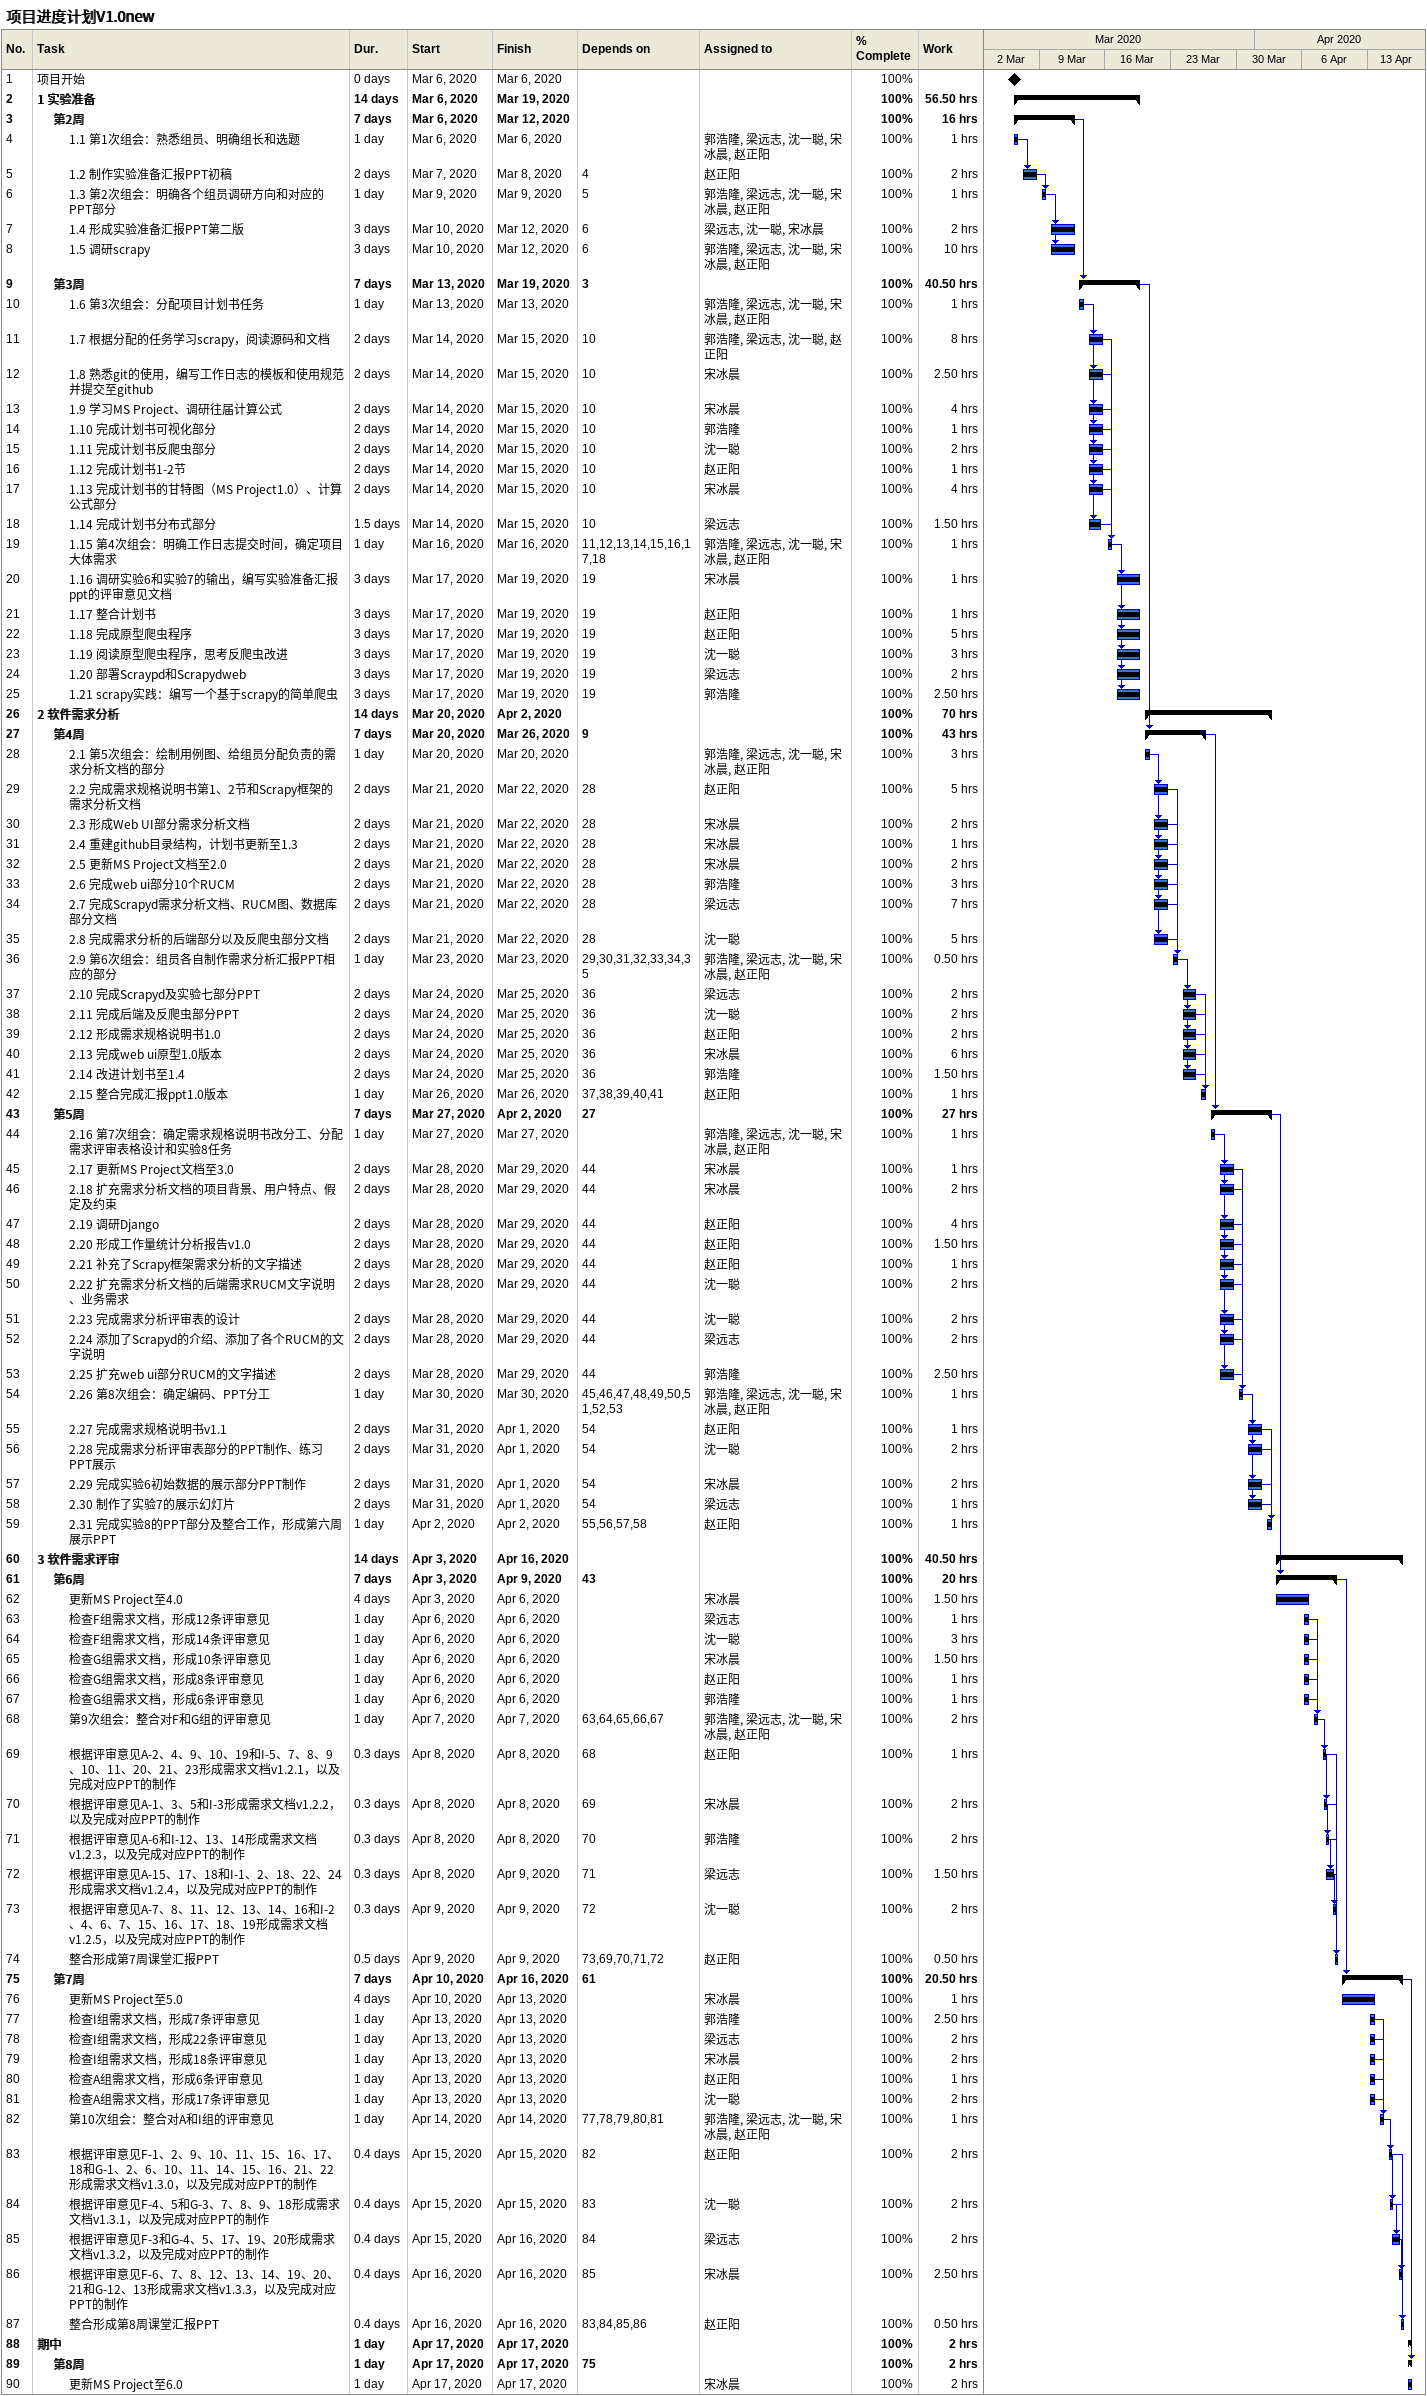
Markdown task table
项目进度计划V1.0new

| ID | Level | Task | Duration | Start | Finish | Predecessors | Resources | % complete | Work (h) |
|---|---|---|---|---|---|---|---|---|---|
| 1 | 1 | 项目开始 | 0d | 2020-03-06 | 2020-03-06 |  |  | 100 |  |
| 2 | 1 | **1 实验准备** | 14d | 2020-03-06 | 2020-03-19 |  |  | 100 | 56.50 |
| 3 | 2 | **第2周** | 7d | 2020-03-06 | 2020-03-12 |  |  | 100 | 16 |
| 4 | 3 | 1.1 第1次组会：熟悉组员、明确组长和选题 | 1d | 2020-03-06 | 2020-03-06 |  | 郭浩隆, 梁远志, 沈一聪, 宋冰晨, 赵正阳 | 100 | 1 |
| 5 | 3 | 1.2 制作实验准备汇报PPT初稿 | 2d | 2020-03-07 | 2020-03-08 | 4 | 赵正阳 | 100 | 2 |
| 6 | 3 | 1.3 第2次组会：明确各个组员调研方向和对应的PPT部分 | 1d | 2020-03-09 | 2020-03-09 | 5 | 郭浩隆, 梁远志, 沈一聪, 宋冰晨, 赵正阳 | 100 | 1 |
| 7 | 3 | 1.4 形成实验准备汇报PPT第二版 | 3d | 2020-03-10 | 2020-03-12 | 6 | 梁远志, 沈一聪, 宋冰晨 | 100 | 2 |
| 8 | 3 | 1.5 调研scrapy | 3d | 2020-03-10 | 2020-03-12 | 6 | 郭浩隆, 梁远志, 沈一聪, 宋冰晨, 赵正阳 | 100 | 10 |
| 9 | 2 | **第3周** | 7d | 2020-03-13 | 2020-03-19 | 3 |  | 100 | 40.50 |
| 10 | 3 | 1.6 第3次组会：分配项目计划书任务 | 1d | 2020-03-13 | 2020-03-13 |  | 郭浩隆, 梁远志, 沈一聪, 宋冰晨, 赵正阳 | 100 | 1 |
| 11 | 3 | 1.7 根据分配的任务学习scrapy，阅读源码和文档 | 2d | 2020-03-14 | 2020-03-15 | 10 | 郭浩隆, 梁远志, 沈一聪, 赵正阳 | 100 | 8 |
| 12 | 3 | 1.8 熟悉git的使用，编写工作日志的模板和使用规范并提交至github | 2d | 2020-03-14 | 2020-03-15 | 10 | 宋冰晨 | 100 | 2.50 |
| 13 | 3 | 1.9 学习MS Project、调研往届计算公式 | 2d | 2020-03-14 | 2020-03-15 | 10 | 宋冰晨 | 100 | 4 |
| 14 | 3 | 1.10 完成计划书可视化部分 | 2d | 2020-03-14 | 2020-03-15 | 10 | 郭浩隆 | 100 | 1 |
| 15 | 3 | 1.11 完成计划书反爬虫部分 | 2d | 2020-03-14 | 2020-03-15 | 10 | 沈一聪 | 100 | 2 |
| 16 | 3 | 1.12 完成计划书1-2节 | 2d | 2020-03-14 | 2020-03-15 | 10 | 赵正阳 | 100 | 1 |
| 17 | 3 | 1.13 完成计划书的甘特图（MS Project1.0）、计算公式部分 | 2d | 2020-03-14 | 2020-03-15 | 10 | 宋冰晨 | 100 | 4 |
| 18 | 3 | 1.14 完成计划书分布式部分 | 1.5d | 2020-03-14 | 2020-03-15 | 10 | 梁远志 | 100 | 1.50 |
| 19 | 3 | 1.15 第4次组会：明确工作日志提交时间，确定项目大体需求 | 1d | 2020-03-16 | 2020-03-16 | 11, 12, 13, 14, 15, 16, 17, 18 | 郭浩隆, 梁远志, 沈一聪, 宋冰晨, 赵正阳 | 100 | 1 |
| 20 | 3 | 1.16 调研实验6和实验7的输出，编写实验准备汇报ppt的评审意见文档 | 3d | 2020-03-17 | 2020-03-19 | 19 | 宋冰晨 | 100 | 1 |
| 21 | 3 | 1.17 整合计划书 | 3d | 2020-03-17 | 2020-03-19 | 19 | 赵正阳 | 100 | 1 |
| 22 | 3 | 1.18 完成原型爬虫程序 | 3d | 2020-03-17 | 2020-03-19 | 19 | 赵正阳 | 100 | 5 |
| 23 | 3 | 1.19 阅读原型爬虫程序，思考反爬虫改进 | 3d | 2020-03-17 | 2020-03-19 | 19 | 沈一聪 | 100 | 3 |
| 24 | 3 | 1.20 部署Scraypd和Scrapydweb | 3d | 2020-03-17 | 2020-03-19 | 19 | 梁远志 | 100 | 2 |
| 25 | 3 | 1.21 scrapy实践：编写一个基于scrapy的简单爬虫 | 3d | 2020-03-17 | 2020-03-19 | 19 | 郭浩隆 | 100 | 2.50 |
| 26 | 1 | **2 软件需求分析** | 14d | 2020-03-20 | 2020-04-02 |  |  | 100 | 70 |
| 27 | 2 | **第4周** | 7d | 2020-03-20 | 2020-03-26 | 9 |  | 100 | 43 |
| 28 | 3 | 2.1 第5次组会：绘制用例图、给组员分配负责的需求分析文档的部分 | 1d | 2020-03-20 | 2020-03-20 |  | 郭浩隆, 梁远志, 沈一聪, 宋冰晨, 赵正阳 | 100 | 3 |
| 29 | 3 | 2.2 完成需求规格说明书第1、2节和Scrapy框架的需求分析文档 | 2d | 2020-03-21 | 2020-03-22 | 28 | 赵正阳 | 100 | 5 |
| 30 | 3 | 2.3 形成Web UI部分需求分析文档 | 2d | 2020-03-21 | 2020-03-22 | 28 | 宋冰晨 | 100 | 2 |
| 31 | 3 | 2.4 重建github目录结构，计划书更新至1.3 | 2d | 2020-03-21 | 2020-03-22 | 28 | 宋冰晨 | 100 | 1 |
| 32 | 3 | 2.5 更新MS Project文档至2.0 | 2d | 2020-03-21 | 2020-03-22 | 28 | 宋冰晨 | 100 | 2 |
| 33 | 3 | 2.6 完成web ui部分10个RUCM | 2d | 2020-03-21 | 2020-03-22 | 28 | 郭浩隆 | 100 | 3 |
| 34 | 3 | 2.7 完成Scrapyd需求分析文档、RUCM图、数据库部分文档 | 2d | 2020-03-21 | 2020-03-22 | 28 | 梁远志 | 100 | 7 |
| 35 | 3 | 2.8 完成需求分析的后端部分以及反爬虫部分文档 | 2d | 2020-03-21 | 2020-03-22 | 28 | 沈一聪 | 100 | 5 |
| 36 | 3 | 2.9 第6次组会：组员各自制作需求分析汇报PPT相应的部分 | 1d | 2020-03-23 | 2020-03-23 | 29, 30, 31, 32, 33, 34, 35 | 郭浩隆, 梁远志, 沈一聪, 宋冰晨, 赵正阳 | 100 | 0.50 |
| 37 | 3 | 2.10 完成Scrapyd及实验七部分PPT | 2d | 2020-03-24 | 2020-03-25 | 36 | 梁远志 | 100 | 2 |
| 38 | 3 | 2.11 完成后端及反爬虫部分PPT | 2d | 2020-03-24 | 2020-03-25 | 36 | 沈一聪 | 100 | 2 |
| 39 | 3 | 2.12 形成需求规格说明书1.0 | 2d | 2020-03-24 | 2020-03-25 | 36 | 赵正阳 | 100 | 2 |
| 40 | 3 | 2.13 完成web ui原型1.0版本 | 2d | 2020-03-24 | 2020-03-25 | 36 | 宋冰晨 | 100 | 6 |
| 41 | 3 | 2.14 改进计划书至1.4 | 2d | 2020-03-24 | 2020-03-25 | 36 | 郭浩隆 | 100 | 1.50 |
| 42 | 3 | 2.15 整合完成汇报ppt1.0版本 | 1d | 2020-03-26 | 2020-03-26 | 37, 38, 39, 40, 41 | 赵正阳 | 100 | 1 |
| 43 | 2 | **第5周** | 7d | 2020-03-27 | 2020-04-02 | 27 |  | 100 | 27 |
| 44 | 3 | 2.16 第7次组会：确定需求规格说明书改分工、分配需求评审表格设计和实验8任务 | 1d | 2020-03-27 | 2020-03-27 |  | 郭浩隆, 梁远志, 沈一聪, 宋冰晨, 赵正阳 | 100 | 1 |
| 45 | 3 | 2.17 更新MS Project文档至3.0 | 2d | 2020-03-28 | 2020-03-29 | 44 | 宋冰晨 | 100 | 1 |
| 46 | 3 | 2.18 扩充需求分析文档的项目背景、用户特点、假定及约束 | 2d | 2020-03-28 | 2020-03-29 | 44 | 宋冰晨 | 100 | 2 |
| 47 | 3 | 2.19 调研Django | 2d | 2020-03-28 | 2020-03-29 | 44 | 赵正阳 | 100 | 4 |
| 48 | 3 | 2.20 形成工作量统计分析报告v1.0 | 2d | 2020-03-28 | 2020-03-29 | 44 | 赵正阳 | 100 | 1.50 |
| 49 | 3 | 2.21 补充了Scrapy框架需求分析的文字描述 | 2d | 2020-03-28 | 2020-03-29 | 44 | 赵正阳 | 100 | 1 |
| 50 | 3 | 2.22 扩充需求分析文档的后端需求RUCM文字说明、业务需求 | 2d | 2020-03-28 | 2020-03-29 | 44 | 沈一聪 | 100 | 2 |
| 51 | 3 | 2.23 完成需求分析评审表的设计 | 2d | 2020-03-28 | 2020-03-29 | 44 | 沈一聪 | 100 | 2 |
| 52 | 3 | 2.24 添加了Scrapyd的介绍、添加了各个RUCM的文字说明 | 2d | 2020-03-28 | 2020-03-29 | 44 | 梁远志 | 100 | 2 |
| 53 | 3 | 2.25 扩充web ui部分RUCM的文字描述 | 2d | 2020-03-28 | 2020-03-29 | 44 | 郭浩隆 | 100 | 2.50 |
| 54 | 3 | 2.26 第8次组会：确定编码、PPT分工 | 1d | 2020-03-30 | 2020-03-30 | 45, 46, 47, 48, 49, 50, 51, 52, 53 | 郭浩隆, 梁远志, 沈一聪, 宋冰晨, 赵正阳 | 100 | 1 |
| 55 | 3 | 2.27 完成需求规格说明书v1.1 | 2d | 2020-03-31 | 2020-04-01 | 54 | 赵正阳 | 100 | 1 |
| 56 | 3 | 2.28 完成需求分析评审表部分的PPT制作、练习PPT展示 | 2d | 2020-03-31 | 2020-04-01 | 54 | 沈一聪 | 100 | 2 |
| 57 | 3 | 2.29 完成实验6初始数据的展示部分PPT制作 | 2d | 2020-03-31 | 2020-04-01 | 54 | 宋冰晨 | 100 | 2 |
| 58 | 3 | 2.30 制作了实验7的展示幻灯片 | 2d | 2020-03-31 | 2020-04-01 | 54 | 梁远志 | 100 | 1 |
| 59 | 3 | 2.31 完成实验8的PPT部分及整合工作，形成第六周展示PPT | 1d | 2020-04-02 | 2020-04-02 | 55, 56, 57, 58 | 赵正阳 | 100 | 1 |
| 60 | 1 | **3 软件需求评审** | 14d | 2020-04-03 | 2020-04-16 |  |  | 100 | 40.50 |
| 61 | 2 | **第6周** | 7d | 2020-04-03 | 2020-04-09 | 43 |  | 100 | 20 |
| 62 | 3 | 更新MS Project至4.0 | 4d | 2020-04-03 | 2020-04-06 |  | 宋冰晨 | 100 | 1.50 |
| 63 | 3 | 检查F组需求文档，形成12条评审意见 | 1d | 2020-04-06 | 2020-04-06 |  | 梁远志 | 100 | 1 |
| 64 | 3 | 检查F组需求文档，形成14条评审意见 | 1d | 2020-04-06 | 2020-04-06 |  | 沈一聪 | 100 | 3 |
| 65 | 3 | 检查G组需求文档，形成10条评审意见 | 1d | 2020-04-06 | 2020-04-06 |  | 宋冰晨 | 100 | 1.50 |
| 66 | 3 | 检查G组需求文档，形成8条评审意见 | 1d | 2020-04-06 | 2020-04-06 |  | 赵正阳 | 100 | 1 |
| 67 | 3 | 检查G组需求文档，形成6条评审意见 | 1d | 2020-04-06 | 2020-04-06 |  | 郭浩隆 | 100 | 1 |
| 68 | 3 | 第9次组会：整合对F和G组的评审意见 | 1d | 2020-04-07 | 2020-04-07 | 63, 64, 65, 66, 67 | 郭浩隆, 梁远志, 沈一聪, 宋冰晨, 赵正阳 | 100 | 2 |
| 69 | 3 | 根据评审意见A-2、4、9、10、19和I-5、7、8、9、10、11、20、21、23形成需求文档v1.2.1，以及完成对应PPT的制作 | 0.3d | 2020-04-08 | 2020-04-08 | 68 | 赵正阳 | 100 | 1 |
| 70 | 3 | 根据评审意见A-1、3、5和I-3形成需求文档v1.2.2，以及完成对应PPT的制作 | 0.3d | 2020-04-08 | 2020-04-08 | 69 | 宋冰晨 | 100 | 2 |
| 71 | 3 | 根据评审意见A-6和I-12、13、14形成需求文档v1.2.3，以及完成对应PPT的制作 | 0.3d | 2020-04-08 | 2020-04-08 | 70 | 郭浩隆 | 100 | 2 |
| 72 | 3 | 根据评审意见A-15、17、18和I-1、2、18、22、24形成需求文档v1.2.4，以及完成对应PPT的制作 | 0.3d | 2020-04-08 | 2020-04-09 | 71 | 梁远志 | 100 | 1.50 |
| 73 | 3 | 根据评审意见A-7、8、11、12、13、14、16和I-2、4、6、7、15、16、17、18、19形成需求文档v1.2.5，以及完成对应PPT的制作 | 0.3d | 2020-04-09 | 2020-04-09 | 72 | 沈一聪 | 100 | 2 |
| 74 | 3 | 整合形成第7周课堂汇报PPT | 0.5d | 2020-04-09 | 2020-04-09 | 73, 69, 70, 71, 72 | 赵正阳 | 100 | 0.50 |
| 75 | 2 | **第7周** | 7d | 2020-04-10 | 2020-04-16 | 61 |  | 100 | 20.50 |
| 76 | 3 | 更新MS Project至5.0 | 4d | 2020-04-10 | 2020-04-13 |  | 宋冰晨 | 100 | 1 |
| 77 | 3 | 检查I组需求文档，形成7条评审意见 | 1d | 2020-04-13 | 2020-04-13 |  | 郭浩隆 | 100 | 2.50 |
| 78 | 3 | 检查I组需求文档，形成22条评审意见 | 1d | 2020-04-13 | 2020-04-13 |  | 梁远志 | 100 | 2 |
| 79 | 3 | 检查I组需求文档，形成18条评审意见 | 1d | 2020-04-13 | 2020-04-13 |  | 宋冰晨 | 100 | 2 |
| 80 | 3 | 检查A组需求文档，形成6条评审意见 | 1d | 2020-04-13 | 2020-04-13 |  | 赵正阳 | 100 | 1 |
| 81 | 3 | 检查A组需求文档，形成17条评审意见 | 1d | 2020-04-13 | 2020-04-13 |  | 沈一聪 | 100 | 2 |
| 82 | 3 | 第10次组会：整合对A和I组的评审意见 | 1d | 2020-04-14 | 2020-04-14 | 77, 78, 79, 80, 81 | 郭浩隆, 梁远志, 沈一聪, 宋冰晨, 赵正阳 | 100 | 1 |
| 83 | 3 | 根据评审意见F-1、2、9、10、11、15、16、17、18和G-1、2、6、10、11、14、15、16、21、22形成需求文档v1.3.0，以及完成对应PPT的制作 | 0.4d | 2020-04-15 | 2020-04-15 | 82 | 赵正阳 | 100 | 2 |
| 84 | 3 | 根据评审意见F-4、5和G-3、7、8、9、18形成需求文档v1.3.1，以及完成对应PPT的制作 | 0.4d | 2020-04-15 | 2020-04-15 | 83 | 沈一聪 | 100 | 2 |
| 85 | 3 | 根据评审意见F-3和G-4、5、17、19、20形成需求文档v1.3.2，以及完成对应PPT的制作 | 0.4d | 2020-04-15 | 2020-04-16 | 84 | 梁远志 | 100 | 2 |
| 86 | 3 | 根据评审意见F-6、7、8、12、13、14、19、20、21和G-12、13形成需求文档v1.3.3，以及完成对应PPT的制作 | 0.4d | 2020-04-16 | 2020-04-16 | 85 | 宋冰晨 | 100 | 2.50 |
| 87 | 3 | 整合形成第8周课堂汇报PPT | 0.4d | 2020-04-16 | 2020-04-16 | 83, 84, 85, 86 | 赵正阳 | 100 | 0.50 |
| 88 | 1 | **期中** | 1d | 2020-04-17 | 2020-04-17 |  |  | 100 | 2 |
| 89 | 2 | **第8周** | 1d | 2020-04-17 | 2020-04-17 | 75 |  | 100 | 2 |
| 90 | 3 | 更新MS Project至6.0 | 1d | 2020-04-17 | 2020-04-17 |  | 宋冰晨 | 100 | 2 |
